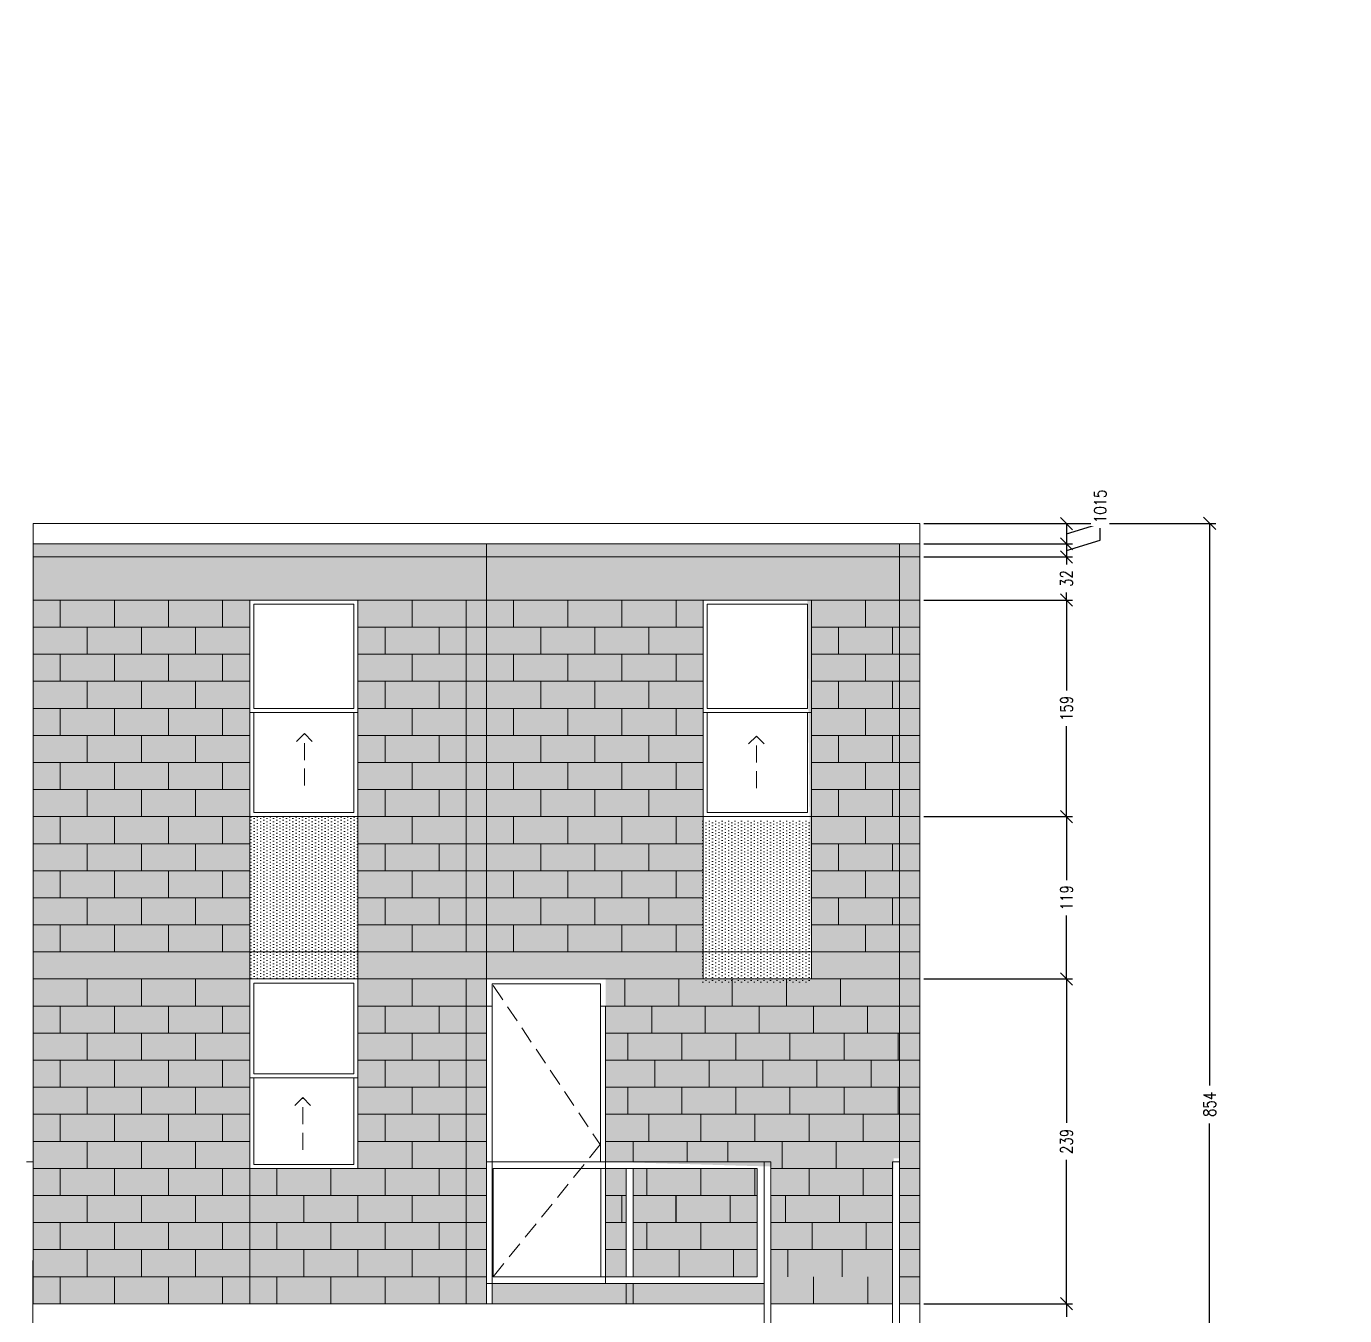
# Model space of a CAD drawing. Header units: inches. Extents: x 1.3 to 73.4, y 23.5 to 53.
# Drawn here: x 34.22 to 53.6, y 34.05 to 53.01 of the extents above; entities that cross this region are included whole.
import ezdxf

# ---------------------------------------------------------------- set-up
doc = ezdxf.new("R2010")
doc.units = ezdxf.units.IN
doc.header["$MEASUREMENT"] = 0
doc.linetypes.add('HIDDEN', pattern=[0.375, 0.25, -0.125])
doc.layers.get('DEFPOINTS').update_dxf_attribs({"color": 210})
for name, color, linetype, lineweight in [('A-ELEV-MBE1', 7, 'Continuous', 35), ('A-ELEV-OVHD', 3, 'HIDDEN', 18), ('A-ELEV-PATT', 8, 'Continuous', 18)]:
    doc.layers.add(name, color=color, linetype=linetype, lineweight=lineweight)
doc.styles.add('E-ROMANS', font='romans.shx', dxfattribs={"width": 0.8})
doc.dimstyles.new('Copy of E-0050_TICK_18', dxfattribs={"dimscale": 0.001, "dimtxt": 90, "dimasz": 90, "dimexe": 45, "dimexo": 30, "dimgap": 45, "dimtad": 0, "dimlfac": 50, "dimzin": 0, "dimdsep": 46, "dimtxsty": 'E-ROMANS', "dimblk": 'OBLIQUE', "dimblk1": 'OBLIQUE', "dimblk2": 'OBLIQUE', "dimcen": 45, "dimclrd": 256, "dimclre": 256, "dimclrt": 256, "dimadec": 0, "dimazin": 0, "dimtfac": 1, "dimtmove": 1, "dimatfit": 3, "dimldrblk": 'OPEN90', "dimfxl": 1, "dimtfill": 1, "dimtolj": 1, "dimtzin": 0, "dimarcsym": 0})

# ---------------------------------------------------------------- blocks, each defined once
blk = doc.blocks.new('_Oblique')
at = {"color": 0, "linetype": 'ByBlock', "lineweight": -2}
blk.add_line((-0.5, -0.5), (0.5, 0.5), dxfattribs=at)
blk = doc.blocks.new('*D90')
at = {"lineweight": -2, "transparency": 16777216}
for p, q in [((47.409, 45.699), (51.702, 45.699)), ((51.612, 45.699), (51.612, 37.434)), ((51.612, 28.613), (51.612, 36.877)), ((47.409, 28.613), (51.702, 28.613))]:
    blk.add_line(p, q, dxfattribs=at)
at = {"layer": 'DEFPOINTS', "color": 0, "transparency": 16777216}
for p in [(47.349, 45.699), (47.349, 28.613), (51.612, 28.613)]:
    blk.add_point(p, dxfattribs=at)
at = {"lineweight": -2, "transparency": 16777216, "xscale": 0.18, "yscale": 0.18, "zscale": 0.18}
for p, rotation in [((51.612, 45.699), 90), ((51.612, 28.613), 270)]:
    blk.add_blockref('_Oblique', p, dxfattribs=dict(at, rotation=rotation))
at = {"lineweight": 0, "transparency": 16777216, "insert": (51.612, 37.156), "char_height": 0.18, "attachment_point": 5, "rotation": 90, "style": 'E-ROMANS', "bg_fill": 3, "box_fill_scale": 1.25, "bg_fill_color": 256, "bg_fill_true_color": 13158600, "bg_fill_transparency": 0}
blk.add_mtext('\\A1;854', dxfattribs=at)
blk = doc.blocks.new('_Open90')
at = {"color": 0, "linetype": 'ByBlock', "lineweight": -2}
for p, q in [((0, 0), (-1, 0)), ((-0.5, 0.5), (0, 0)), ((0, 0), (-0.5, -0.5))]:
    blk.add_line(p, q, dxfattribs=at)
blk = doc.blocks.new('*D91')
at = {"lineweight": -2, "transparency": 16777216}
for p, q in [((50.003, 45.695), (50.003, 45.875)), ((47.409, 45.695), (49.598, 45.695)), ((49.508, 45.695), (49.508, 45.398)), ((49.508, 45.547), (50.003, 45.695)), ((47.409, 45.398), (49.598, 45.398))]:
    blk.add_line(p, q, dxfattribs=at)
at = {"layer": 'DEFPOINTS', "color": 0, "transparency": 16777216}
for p in [(47.349, 45.695), (47.349, 45.398), (49.508, 45.398)]:
    blk.add_point(p, dxfattribs=at)
at = {"lineweight": -2, "transparency": 16777216, "xscale": 0.18, "yscale": 0.18, "zscale": 0.18}
for p, rotation in [((49.508, 45.695), 90), ((49.508, 45.398), 270)]:
    blk.add_blockref('_Oblique', p, dxfattribs=dict(at, rotation=rotation))
at = {"lineweight": 0, "transparency": 16777216, "insert": (50.003, 46.071), "char_height": 0.18, "attachment_point": 5, "rotation": 90, "style": 'E-ROMANS', "bg_fill": 3, "box_fill_scale": 1.25, "bg_fill_color": 256, "bg_fill_true_color": 13158600, "bg_fill_transparency": 0}
blk.add_mtext('\\A1;15', dxfattribs=at)
blk = doc.blocks.new('*D92')
at = {"lineweight": -2, "transparency": 16777216}
for p, q in [((50.003, 45.45), (50.003, 45.63)), ((47.409, 45.398), (49.598, 45.398)), ((49.508, 45.302), (50.003, 45.45)), ((49.508, 45.398), (49.508, 45.205)), ((47.409, 45.205), (49.598, 45.205))]:
    blk.add_line(p, q, dxfattribs=at)
at = {"layer": 'DEFPOINTS', "color": 0, "transparency": 16777216}
for p in [(47.349, 45.398), (47.349, 45.205), (49.508, 45.205)]:
    blk.add_point(p, dxfattribs=at)
at = {"lineweight": -2, "transparency": 16777216, "xscale": 0.18, "yscale": 0.18, "zscale": 0.18}
for p, rotation in [((49.508, 45.398), 90), ((49.508, 45.205), 270)]:
    blk.add_blockref('_Oblique', p, dxfattribs=dict(at, rotation=rotation))
at = {"lineweight": 0, "transparency": 16777216, "insert": (50.003, 45.827), "char_height": 0.18, "attachment_point": 5, "rotation": 90, "style": 'E-ROMANS', "bg_fill": 3, "box_fill_scale": 1.25, "bg_fill_color": 256, "bg_fill_true_color": 13158600, "bg_fill_transparency": 0}
blk.add_mtext('\\A1;10', dxfattribs=at)
blk = doc.blocks.new('*D93')
at = {"lineweight": -2, "transparency": 16777216}
for p, q in [((47.409, 45.205), (49.598, 45.205)), ((49.508, 45.205), (49.508, 45.095)), ((47.409, 44.571), (49.598, 44.571)), ((49.508, 44.571), (49.508, 44.682))]:
    blk.add_line(p, q, dxfattribs=at)
at = {"layer": 'DEFPOINTS', "color": 0, "transparency": 16777216}
for p in [(47.349, 45.205), (47.349, 44.571), (49.508, 44.571)]:
    blk.add_point(p, dxfattribs=at)
at = {"lineweight": -2, "transparency": 16777216, "xscale": 0.18, "yscale": 0.18, "zscale": 0.18}
for p, rotation in [((49.508, 45.205), 90), ((49.508, 44.571), 270)]:
    blk.add_blockref('_Oblique', p, dxfattribs=dict(at, rotation=rotation))
at = {"lineweight": 0, "transparency": 16777216, "insert": (49.508, 44.888), "char_height": 0.18, "attachment_point": 5, "rotation": 90, "style": 'E-ROMANS', "bg_fill": 3, "box_fill_scale": 1.25, "bg_fill_color": 256, "bg_fill_true_color": 13158600, "bg_fill_transparency": 0}
blk.add_mtext('\\A1;32', dxfattribs=at)
blk = doc.blocks.new('*D94')
at = {"lineweight": -2, "transparency": 16777216}
for p, q in [((47.409, 44.571), (49.598, 44.571)), ((49.508, 44.571), (49.508, 43.241)), ((49.508, 41.387), (49.508, 42.718)), ((47.409, 41.387), (49.598, 41.387))]:
    blk.add_line(p, q, dxfattribs=at)
at = {"layer": 'DEFPOINTS', "color": 0, "transparency": 16777216}
for p in [(47.349, 44.571), (47.349, 41.387), (49.508, 41.387)]:
    blk.add_point(p, dxfattribs=at)
at = {"lineweight": -2, "transparency": 16777216, "xscale": 0.18, "yscale": 0.18, "zscale": 0.18}
for p, rotation in [((49.508, 44.571), 90), ((49.508, 41.387), 270)]:
    blk.add_blockref('_Oblique', p, dxfattribs=dict(at, rotation=rotation))
at = {"lineweight": 0, "transparency": 16777216, "insert": (49.508, 42.979), "char_height": 0.18, "attachment_point": 5, "rotation": 90, "style": 'E-ROMANS', "bg_fill": 3, "box_fill_scale": 1.25, "bg_fill_color": 256, "bg_fill_true_color": 13158600, "bg_fill_transparency": 0}
blk.add_mtext('\\A1;159', dxfattribs=at)
blk = doc.blocks.new('*D95')
at = {"lineweight": -2, "transparency": 16777216}
for p, q in [((47.409, 41.387), (49.598, 41.387)), ((49.508, 41.387), (49.508, 40.455)), ((49.508, 39), (49.508, 39.932)), ((47.409, 39), (49.598, 39))]:
    blk.add_line(p, q, dxfattribs=at)
at = {"layer": 'DEFPOINTS', "color": 0, "transparency": 16777216}
for p in [(47.349, 41.387), (47.349, 39), (49.508, 39)]:
    blk.add_point(p, dxfattribs=at)
at = {"lineweight": -2, "transparency": 16777216, "xscale": 0.18, "yscale": 0.18, "zscale": 0.18}
for p, rotation in [((49.508, 41.387), 90), ((49.508, 39), 270)]:
    blk.add_blockref('_Oblique', p, dxfattribs=dict(at, rotation=rotation))
at = {"lineweight": 0, "transparency": 16777216, "insert": (49.508, 40.194), "char_height": 0.18, "attachment_point": 5, "rotation": 90, "style": 'E-ROMANS', "bg_fill": 3, "box_fill_scale": 1.25, "bg_fill_color": 256, "bg_fill_true_color": 13158600, "bg_fill_transparency": 0}
blk.add_mtext('\\A1;119', dxfattribs=at)
blk = doc.blocks.new('*D96')
at = {"lineweight": -2, "transparency": 16777216}
for p, q in [((47.409, 39), (49.598, 39)), ((49.508, 39), (49.508, 36.884)), ((49.508, 34.225), (49.508, 36.34)), ((47.409, 34.225), (49.598, 34.225))]:
    blk.add_line(p, q, dxfattribs=at)
at = {"layer": 'DEFPOINTS', "color": 0, "transparency": 16777216}
for p in [(47.349, 39), (47.349, 34.225), (49.508, 34.225)]:
    blk.add_point(p, dxfattribs=at)
at = {"lineweight": -2, "transparency": 16777216, "xscale": 0.18, "yscale": 0.18, "zscale": 0.18}
for p, rotation in [((49.508, 39), 90), ((49.508, 34.225), 270)]:
    blk.add_blockref('_Oblique', p, dxfattribs=dict(at, rotation=rotation))
at = {"lineweight": 0, "transparency": 16777216, "insert": (49.508, 36.612), "char_height": 0.18, "attachment_point": 5, "rotation": 90, "style": 'E-ROMANS', "bg_fill": 3, "box_fill_scale": 1.25, "bg_fill_color": 256, "bg_fill_true_color": 13158600, "bg_fill_transparency": 0}
blk.add_mtext('\\A1;239', dxfattribs=at)
blk = doc.blocks.new('*D97')
at = {"lineweight": -2, "transparency": 16777216}
for p, q in [((47.409, 34.225), (49.598, 34.225)), ((49.508, 34.225), (49.508, 34.033)), ((49.508, 33.429), (49.508, 33.62)), ((47.409, 33.429), (49.598, 33.429))]:
    blk.add_line(p, q, dxfattribs=at)
at = {"layer": 'DEFPOINTS', "color": 0, "transparency": 16777216}
for p in [(47.349, 34.225), (47.349, 33.429), (49.508, 33.429)]:
    blk.add_point(p, dxfattribs=at)
at = {"lineweight": -2, "transparency": 16777216, "xscale": 0.18, "yscale": 0.18, "zscale": 0.18}
for p, rotation in [((49.508, 34.225), 90), ((49.508, 33.429), 270)]:
    blk.add_blockref('_Oblique', p, dxfattribs=dict(at, rotation=rotation))
at = {"lineweight": 0, "transparency": 16777216, "insert": (49.508, 33.827), "char_height": 0.18, "attachment_point": 5, "rotation": 90, "style": 'E-ROMANS', "bg_fill": 3, "box_fill_scale": 1.25, "bg_fill_color": 256, "bg_fill_true_color": 13158600, "bg_fill_transparency": 0}
blk.add_mtext('\\A1;40', dxfattribs=at)

msp = doc.modelspace()

# ---------------------------------------------------------------- hatches: boundary and pattern name
at = {"layer": 'A-ELEV-PATT', "lineweight": 0}
h = msp.add_hatch(dxfattribs=at)
h.set_pattern_fill('DOTS,_O', scale=0.049742, angle=90)
h.set_pattern_definition([(90, (136.97802, 608.5379), (-0.078965721, 0.03948286), [0, -0.078965721])])
h.paths.add_polyline_path([(47.05101, 44.57091), (47.05101, 45.3982), (40.98246, 45.3982), (40.98246, 44.57091)])
h.paths.add_polyline_path([(53.52403, 53.00609), (55.11578, 53.00609), (55.11578, 53.00609), (53.52403, 53.00609)])
h = msp.add_hatch(dxfattribs=at)
h.set_pattern_fill('DOTS,_O', scale=0.049742, angle=90)
h.set_pattern_definition([(90, (120.9545, 600.102714), (-0.078965721, 0.03948286), [0, -0.078965721])])
h.paths.add_polyline_path([(40.98246, 45.3982), (34.31701, 45.3982), (34.31701, 34.22454), (40.98246, 34.22454)])
h.paths.add_polyline_path([(37.50051, 44.57091), (39.09226, 44.57091), (39.09226, 36.21422), (37.50051, 36.21422)], flags=16)
h = msp.add_hatch(dxfattribs=at)
h.set_pattern_fill('DOTS,_O', scale=0.049742, angle=90)
h.set_pattern_definition([(90, (95.4865, 600.102714), (-0.078965721, 0.03948286), [0, -0.078965721])])
h.paths.add_polyline_path([(47.34946, 45.3982), (47.05101, 45.3982), (47.05101, 34.22454), (47.34946, 34.22454)])
h = msp.add_hatch(dxfattribs=at)
h.set_pattern_fill('DOTS,_O', scale=0.049742, angle=90)
h.set_pattern_definition([(90, (131.81996, 598.44572), (-0.078965721, 0.03948286), [0, -0.078965721])])
h.paths.add_polyline_path([(44.16596, 44.57091), (40.98246, 44.57091), (40.98246, 38.99979), (44.16596, 38.99979)])
h.paths.add_polyline_path([(48.36597, 42.91392), (49.95772, 42.91392), (49.95772, 42.91392), (48.36597, 42.91392)])
h = msp.add_hatch(dxfattribs=at)
h.set_pattern_fill('DOTS,_O', scale=0.049742, angle=90)
h.set_pattern_definition([(90, (136.56102, 598.59982), (-0.078965721, 0.03948286), [0, -0.078965721])])
h.paths.add_polyline_path([(47.34946, 44.57091), (45.69802, 44.57091), (45.78281, 36.41369), (47.34946, 36.61216)])
h.paths.add_polyline_path([(53.10703, 43.06802), (54.69878, 43.06802), (54.69878, 43.06802), (53.10703, 43.06802)])
h = msp.add_hatch(dxfattribs=at)
h.set_pattern_fill('DOTS,_O', scale=0.049742, angle=90)
h.set_pattern_definition([(90, (141.65019, 597.89453), (-0.078965721, 0.03948286), [0, -0.078965721])])
h.paths.add_polyline_path([(47.14553, 36.90323), (46.74613, 36.75614), (46.93522, 36.36274), (47.25413, 36.36274)])
h.paths.add_polyline_path([(58.1962, 42.36273), (59.78795, 42.36273), (59.78795, 42.36273), (58.1962, 42.36273)])
h = msp.add_hatch(dxfattribs=at)
h.set_pattern_fill('DOTS,_O', scale=0.049742, angle=90)
h.set_pattern_definition([(90, (136.689206, 597.03453), (-0.078965721, 0.03948286), [0, -0.078965721])])
h.paths.add_polyline_path([(43.03694, 36.21422), (42.73088, 36.21422), (42.73088, 34.62263), (43.03694, 34.62263)])
h.paths.add_polyline_path([(53.23521, 41.50272), (54.82696, 41.50272), (54.82696, 41.50272), (53.23521, 41.50272)])
h = msp.add_hatch(dxfattribs=at)
h.set_pattern_fill('DOTS,_O', scale=0.029845, angle=90)
h.set_pattern_definition([(90, (120.9545, 600.102714), (-0.0473794325, 0.0236897163), [0, -0.0473794325])])
h.paths.add_polyline_path([(37.50051, 38.99979), (39.09226, 38.99979), (39.09226, 41.38741), (37.50051, 41.38741)])
h = msp.add_hatch(dxfattribs=at)
h.set_pattern_fill('DOTS,_O', scale=0.029845, angle=90)
h.set_pattern_definition([(90, (127.5966, 600.043723), (-0.0473794325, 0.0236897163), [0, -0.0473794325])])
h.paths.add_polyline_path([(44.14261, 38.94079), (45.73436, 38.94079), (45.73436, 41.32842), (44.14261, 41.32842)])
h = msp.add_hatch(dxfattribs=at)
h.set_pattern_fill('DOTS,_O', scale=0.049742, angle=90)
h.set_pattern_definition([(90, (139.3579, 596.154416), (-0.078965721, 0.03948286), [0, -0.078965721])])
h.paths.add_polyline_path([(44.96184, 36.21422), (43.13643, 36.21438), (43.13643, 34.62263), (44.96184, 34.62263)])
h.paths.add_polyline_path([(55.90391, 40.62261), (57.49566, 40.62261), (57.49566, 40.62261), (55.90391, 40.62261)])
h = msp.add_hatch(dxfattribs=at)
h.set_pattern_fill('DOTS,_O', scale=0.049742, angle=90)
h.set_pattern_definition([(90, (141.38228, 595.756326), (-0.078965721, 0.03948286), [0, -0.078965721])])
h.paths.add_polyline_path([(46.96861, 36.84986), (45.1779, 36.84986), (45.16081, 34.22454), (46.95152, 34.22454)])
h.paths.add_polyline_path([(57.92829, 40.22452), (59.52004, 40.22452), (59.52004, 40.22452), (57.92829, 40.22452)])
h = msp.add_hatch(dxfattribs=at)
h.set_pattern_fill('DOTS,_O', scale=0.049742, angle=90)
h.set_pattern_definition([(90, (133.570885, 592.13841), (-0.078965721, 0.03948286), [0, -0.078965721])])
h.paths.add_polyline_path([(47.05101, 38.99979), (42.73088, 38.99979), (42.73088, 36.31379), (46.12146, 36.21422)])
h.paths.add_polyline_path([(50.11689, 36.60661), (51.70864, 36.60661), (51.70864, 36.60661), (50.11689, 36.60661)])

# ---------------------------------------------------------------- linework, layer by layer
at = {"layer": 'A-ELEV-MBE1', "color": 7, "lineweight": 0}
for p, q in [((34.31701, 45.69884), (47.34946, 45.69884)), ((34.31701, 45.69512), (34.31701, 34.22454)), ((47.34946, 45.3982), (47.34946, 45.69884)), ((47.34946, 45.59114), (47.34946, 28.65341)), ((34.31701, 45.3982), (47.34946, 45.3982)), ((40.98246, 45.3982), (40.98246, 34.22454)), ((47.05101, 45.3982), (47.05101, 34.22454)), ((47.34946, 45.20526), (34.31701, 45.20526)), ((37.50051, 44.57091), (34.31701, 44.57091)), ((34.71495, 44.57091), (34.71495, 44.17297)), ((35.51082, 44.57091), (35.51082, 44.17297)), ((36.3067, 44.57091), (36.3067, 44.17297)), ((37.10257, 44.57091), (37.10257, 44.17297)), ((37.50051, 43.67555), (37.50051, 44.57091)), ((37.50051, 44.57091), (37.50051, 38.99979)), ((37.50051, 44.57091), (39.09226, 44.57091)), ((39.09226, 44.17297), (39.09226, 44.57091)), ((39.09226, 44.57091), (39.09226, 38.99979)), ((39.09226, 44.57091), (40.98246, 44.57091)), ((39.88813, 44.17297), (39.88813, 44.57091)), ((40.68401, 39.39772), (40.68401, 44.57091)), ((44.16596, 44.57091), (40.98246, 44.57091)), ((41.3804, 44.57091), (41.3804, 44.17297)), ((42.17627, 44.57091), (42.17627, 44.17297)), ((42.97215, 44.57091), (42.97215, 44.17297)), ((43.76802, 44.57091), (43.76802, 44.17297)), ((44.16596, 43.67555), (44.16596, 44.57091)), ((44.16596, 44.57091), (44.16596, 38.99979)), ((44.16596, 44.57091), (45.75771, 44.57091)), ((45.75771, 44.17297), (45.75771, 44.57091)), ((45.75771, 44.57091), (45.75771, 38.99979)), ((45.75771, 44.57091), (47.34946, 44.57091)), ((46.55359, 44.17297), (46.55359, 44.57091)), ((47.05101, 44.57091), (47.34946, 44.57091)), ((37.5602, 44.51122), (39.03257, 44.51122)), ((37.5602, 44.51122), (37.5602, 42.97916)), ((39.03257, 44.51122), (39.03257, 42.97916)), ((44.22565, 44.51122), (45.69802, 44.51122)), ((44.22565, 44.51122), (44.22565, 42.97916)), ((45.69802, 44.51122), (45.69802, 42.97916)), ((34.31701, 44.17297), (37.50051, 44.17297)), ((35.11288, 44.17297), (35.11288, 43.77503)), ((35.90876, 44.17297), (35.90876, 43.77503)), ((36.70463, 44.17297), (36.70463, 43.77503)), ((39.09226, 44.17297), (40.98246, 44.17297)), ((39.49024, 43.77503), (39.49024, 44.17297)), ((40.28612, 43.77503), (40.28612, 44.17297)), ((40.98246, 44.17297), (44.16596, 44.17297)), ((41.77834, 44.17297), (41.77834, 43.77503)), ((42.57421, 44.17297), (42.57421, 43.77503)), ((43.37009, 44.17297), (43.37009, 43.77503)), ((45.75771, 44.17297), (47.34946, 44.17297)), ((46.15569, 43.77503), (46.15569, 44.17297)), ((46.95157, 43.77503), (46.95157, 44.17297)), ((47.05101, 44.17297), (47.34946, 44.17297)), ((34.31701, 43.77503), (37.50051, 43.77503)), ((34.71495, 43.77503), (34.71495, 43.3771)), ((35.51082, 43.77503), (35.51082, 43.3771)), ((36.3067, 43.77503), (36.3067, 43.3771)), ((37.10257, 43.77503), (37.10257, 43.3771)), ((39.09226, 43.77503), (40.68392, 43.77503)), ((39.88813, 43.3771), (39.88813, 43.77503)), ((40.68401, 43.77503), (40.98246, 43.77503)), ((40.98246, 43.77503), (44.16596, 43.77503)), ((41.3804, 43.77503), (41.3804, 43.3771)), ((42.17627, 43.77503), (42.17627, 43.3771)), ((42.97215, 43.77503), (42.97215, 43.3771)), ((43.76802, 43.77503), (43.76802, 43.3771)), ((45.75771, 43.77503), (47.34937, 43.77503)), ((46.55359, 43.3771), (46.55359, 43.77503)), ((47.05101, 43.77503), (47.34946, 43.77503)), ((34.31701, 43.3771), (37.50051, 43.3771)), ((35.11288, 43.3771), (35.11288, 42.97916)), ((35.90876, 43.3771), (35.90876, 42.97916)), ((36.70463, 43.3771), (36.70463, 42.97916)), ((39.09226, 43.3771), (40.68392, 43.3771)), ((39.49024, 42.97916), (39.49024, 43.3771)), ((40.28612, 42.97916), (40.28612, 43.3771)), ((40.68401, 43.3771), (40.98246, 43.3771)), ((40.98246, 43.3771), (44.16596, 43.3771)), ((41.77834, 43.3771), (41.77834, 42.97916)), ((42.57421, 43.3771), (42.57421, 42.97916)), ((43.37009, 43.3771), (43.37009, 42.97916)), ((45.75771, 43.3771), (47.34937, 43.3771)), ((46.15569, 42.97916), (46.15569, 43.3771)), ((46.95157, 42.97916), (46.95157, 43.3771)), ((47.05101, 43.3771), (47.34946, 43.3771)), ((34.31701, 42.97916), (37.50051, 42.97916)), ((34.71495, 42.97916), (34.71495, 42.58122)), ((35.51082, 42.97916), (35.51082, 42.58122)), ((36.3067, 42.97916), (36.3067, 42.58122)), ((37.10257, 42.97916), (37.10257, 42.58122)), ((37.5602, 42.91947), (37.5602, 41.4471)), ((39.03257, 42.91947), (39.03257, 41.4471)), ((39.09226, 42.97916), (40.68392, 42.97916)), ((39.88813, 42.58122), (39.88813, 42.97916)), ((40.68401, 42.97916), (40.98246, 42.97916)), ((40.98246, 42.97916), (44.16596, 42.97916)), ((41.3804, 42.97916), (41.3804, 42.58122)), ((42.17627, 42.97916), (42.17627, 42.58122)), ((42.97215, 42.97916), (42.97215, 42.58122)), ((43.76802, 42.97916), (43.76802, 42.58122)), ((44.22565, 42.91947), (44.22565, 41.4471)), ((45.69802, 42.91947), (45.69802, 41.4471)), ((45.75771, 42.97916), (47.34937, 42.97916)), ((46.55359, 42.58122), (46.55359, 42.97916)), ((47.05101, 42.97916), (47.34946, 42.97916)), ((34.31701, 42.58122), (37.50051, 42.58122)), ((35.11288, 42.58122), (35.11288, 42.18329)), ((35.90876, 42.58122), (35.90876, 42.18329)), ((36.70463, 42.58122), (36.70463, 42.18329)), ((39.09226, 42.58122), (40.68392, 42.58122)), ((39.49024, 42.18329), (39.49024, 42.58122)), ((40.28612, 42.18329), (40.28612, 42.58122)), ((40.68401, 42.58122), (40.98246, 42.58122)), ((40.98246, 42.58122), (44.16596, 42.58122)), ((41.77834, 42.58122), (41.77834, 42.18329)), ((42.57421, 42.58122), (42.57421, 42.18329)), ((43.37009, 42.58122), (43.37009, 42.18329)), ((45.75771, 42.58122), (47.34937, 42.58122)), ((46.15569, 42.18329), (46.15569, 42.58122)), ((46.95157, 42.18329), (46.95157, 42.58122)), ((47.05101, 42.58122), (47.34946, 42.58122)), ((34.31701, 42.18329), (37.50051, 42.18329)), ((34.71495, 42.18329), (34.71495, 41.78535)), ((35.51082, 42.18329), (35.51082, 41.78535)), ((36.3067, 42.18329), (36.3067, 41.78535)), ((37.10257, 42.18329), (37.10257, 41.78535)), ((39.09226, 42.18329), (40.68401, 42.18329)), ((39.88813, 41.78535), (39.88813, 42.18329)), ((40.68401, 42.18329), (40.98246, 42.18329)), ((40.98246, 42.18329), (44.16596, 42.18329)), ((41.3804, 42.18329), (41.3804, 41.78535)), ((42.17627, 42.18329), (42.17627, 41.78535)), ((42.97215, 42.18329), (42.97215, 41.78535)), ((43.76802, 42.18329), (43.76802, 41.78535)), ((45.75771, 42.18329), (47.34946, 42.18329)), ((46.55359, 41.78535), (46.55359, 42.18329)), ((47.05101, 42.18329), (47.34946, 42.18329)), ((34.31701, 41.78535), (37.50051, 41.78535)), ((35.11288, 41.78535), (35.11288, 41.38741)), ((35.90876, 41.78535), (35.90876, 41.38741)), ((36.70463, 41.78535), (36.70463, 41.38741)), ((39.09226, 41.78535), (40.68401, 41.78535)), ((39.49024, 41.38741), (39.49024, 41.78535)), ((40.28612, 41.38741), (40.28612, 41.78535)), ((40.68401, 41.78535), (40.98246, 41.78535)), ((40.98246, 41.78535), (44.16596, 41.78535)), ((41.77834, 41.78535), (41.77834, 41.38741)), ((42.57421, 41.78535), (42.57421, 41.38741)), ((43.37009, 41.78535), (43.37009, 41.38741)), ((45.75771, 41.78535), (47.34946, 41.78535)), ((46.15569, 41.38741), (46.15569, 41.78535)), ((46.95157, 41.38741), (46.95157, 41.78535)), ((47.05101, 41.78535), (47.34946, 41.78535)), ((34.31701, 41.38741), (37.50051, 41.38741)), ((34.71495, 41.38741), (34.71495, 40.98947)), ((35.51082, 41.38741), (35.51082, 40.98947)), ((36.3067, 41.38741), (36.3067, 40.98947)), ((37.10257, 41.38741), (37.10257, 40.98947)), ((37.50051, 41.38741), (39.09226, 41.38741)), ((37.5602, 41.4471), (39.03257, 41.4471)), ((39.09226, 41.38741), (40.68401, 41.38741)), ((39.88813, 40.98947), (39.88813, 41.38741)), ((40.68401, 41.38741), (40.98246, 41.38741)), ((40.98246, 41.38741), (44.16596, 41.38741)), ((41.3804, 41.38741), (41.3804, 40.98947)), ((42.17627, 41.38741), (42.17627, 40.98947)), ((42.97215, 41.38741), (42.97215, 40.98947)), ((43.76802, 41.38741), (43.76802, 40.98947)), ((44.16596, 41.38741), (45.75771, 41.38741)), ((44.22565, 41.4471), (45.69802, 41.4471)), ((45.75771, 41.38741), (47.34946, 41.38741)), ((46.55359, 40.98947), (46.55359, 41.38741)), ((47.05101, 41.38741), (47.34946, 41.38741)), ((34.31701, 40.98947), (37.50051, 40.98947)), ((35.11288, 40.98947), (35.11288, 40.59154)), ((35.90876, 40.98947), (35.90876, 40.59154)), ((36.70463, 40.98947), (36.70463, 40.59154)), ((39.09226, 40.98947), (40.68401, 40.98947)), ((39.49024, 40.59154), (39.49024, 40.98947)), ((40.28612, 40.59154), (40.28612, 40.98947)), ((40.68392, 40.98947), (40.98237, 40.98947)), ((40.98246, 40.98947), (44.16596, 40.98947)), ((41.77834, 40.98947), (41.77834, 40.59154)), ((42.57421, 40.98947), (42.57421, 40.59154)), ((43.37009, 40.98947), (43.37009, 40.59154)), ((45.75771, 40.98947), (47.34946, 40.98947)), ((46.15569, 40.59154), (46.15569, 40.98947)), ((46.95157, 40.59154), (46.95157, 40.98947)), ((47.05101, 40.98947), (47.34946, 40.98947)), ((34.31701, 40.59154), (37.50051, 40.59154)), ((34.71495, 40.59154), (34.71495, 40.1936)), ((35.51082, 40.59154), (35.51082, 40.1936)), ((36.3067, 40.59154), (36.3067, 40.1936)), ((37.10257, 40.59154), (37.10257, 40.1936)), ((39.09226, 40.59154), (40.68401, 40.59154)), ((39.88813, 40.1936), (39.88813, 40.59154)), ((40.68392, 40.59154), (40.98237, 40.59154)), ((40.98246, 40.59154), (44.16596, 40.59154)), ((41.3804, 40.59154), (41.3804, 40.1936)), ((42.17627, 40.59154), (42.17627, 40.1936)), ((42.97215, 40.59154), (42.97215, 40.1936)), ((43.76802, 40.59154), (43.76802, 40.1936)), ((45.75771, 40.59154), (47.34946, 40.59154)), ((46.55359, 40.1936), (46.55359, 40.59154)), ((47.05101, 40.59154), (47.34946, 40.59154)), ((34.31701, 40.1936), (37.50051, 40.1936)), ((35.11288, 40.1936), (35.11288, 39.79566)), ((35.90876, 40.1936), (35.90876, 39.79566)), ((36.70463, 40.1936), (36.70463, 39.79566)), ((39.09226, 40.1936), (40.68401, 40.1936)), ((39.49024, 39.79566), (39.49024, 40.1936)), ((40.28612, 39.79566), (40.28612, 40.1936)), ((40.68392, 40.1936), (40.98237, 40.1936)), ((40.98246, 40.1936), (44.16596, 40.1936)), ((41.77834, 40.1936), (41.77834, 39.79566)), ((42.57421, 40.1936), (42.57421, 39.79566)), ((43.37009, 40.1936), (43.37009, 39.79566)), ((45.75771, 40.1936), (47.34946, 40.1936)), ((46.15569, 39.79566), (46.15569, 40.1936)), ((46.95157, 39.79566), (46.95157, 40.1936)), ((47.05101, 40.1936), (47.34946, 40.1936)), ((34.31701, 39.79566), (37.50051, 39.79566)), ((34.71495, 39.79566), (34.71495, 39.39772)), ((35.51082, 39.79566), (35.51082, 39.39772)), ((36.3067, 39.79566), (36.3067, 39.39772)), ((37.10257, 39.79566), (37.10257, 39.39772)), ((39.09226, 39.79566), (40.68401, 39.79566)), ((39.88813, 39.39772), (39.88813, 39.79566)), ((40.68392, 39.79566), (40.98237, 39.79566)), ((40.98246, 39.79566), (44.16596, 39.79566)), ((41.3804, 39.79566), (41.3804, 39.39772)), ((42.17627, 39.79566), (42.17627, 39.39772)), ((42.97215, 39.79566), (42.97215, 39.39772)), ((43.76802, 39.79566), (43.76802, 39.39772)), ((45.75771, 39.79566), (47.34946, 39.79566)), ((46.55359, 39.39772), (46.55359, 39.79566)), ((47.05101, 39.79566), (47.34946, 39.79566)), ((47.05101, 39.39772), (34.31701, 39.39772)), ((47.05101, 39.39772), (47.34946, 39.39772)), ((47.05101, 38.99979), (34.31701, 38.99979)), ((35.11288, 38.99979), (35.11288, 38.60185)), ((35.90876, 38.99979), (35.90876, 38.60185)), ((36.70463, 38.99979), (36.70463, 38.60185)), ((37.50051, 38.99979), (37.50051, 36.21422)), ((39.09226, 38.99979), (37.50051, 38.99979)), ((39.09226, 38.99979), (39.09226, 36.21422)), ((39.88813, 38.99979), (39.88813, 38.60185)), ((40.68401, 38.99979), (40.68401, 38.60185)), ((40.68401, 38.99979), (40.68401, 38.60185)), ((43.01461, 39.00807), (43.01461, 38.61014)), ((43.81049, 39.00807), (43.81049, 38.61014)), ((44.5939, 38.99979), (44.5939, 38.60185)), ((45.38978, 38.99979), (45.38978, 38.60185)), ((46.18565, 38.99979), (46.18565, 38.60185)), ((47.05101, 38.99979), (47.34946, 38.99979)), ((37.5602, 38.94009), (39.03257, 38.94009)), ((37.5602, 38.94009), (37.5602, 37.607)), ((39.03257, 38.94009), (39.03257, 37.607)), ((40.98246, 38.90045), (40.98246, 34.52314)), ((34.31701, 38.60185), (37.50051, 38.60185)), ((34.71495, 38.60185), (34.71495, 38.20391)), ((35.51082, 38.60185), (35.51082, 38.20391)), ((36.3067, 38.60185), (36.3067, 38.20391)), ((37.10257, 38.60185), (37.10257, 38.20391)), ((39.09226, 38.60185), (40.68401, 38.60185)), ((39.49024, 38.60185), (39.49024, 38.20391)), ((40.28612, 38.60185), (40.28612, 38.20391)), ((40.68401, 38.60185), (41.0639, 38.60185)), ((40.68401, 38.60185), (40.68401, 34.22454)), ((42.65565, 38.60185), (47.05101, 38.60185)), ((42.73088, 38.60185), (42.73088, 34.52314)), ((43.41078, 38.60185), (43.41078, 38.20391)), ((44.19597, 38.60185), (44.19597, 38.20391)), ((44.99184, 38.60185), (44.99184, 38.20391)), ((45.78772, 38.60185), (45.78772, 38.20391)), ((46.58359, 38.60185), (46.58359, 38.20391)), ((47.05101, 38.60185), (47.34946, 38.60185)), ((34.31701, 38.20391), (37.50051, 38.20391)), ((35.11288, 38.20391), (35.11288, 37.80597)), ((35.90876, 38.20391), (35.90876, 37.80597)), ((36.70463, 38.20391), (36.70463, 37.80597)), ((39.09226, 38.20391), (40.68401, 38.20391)), ((39.88813, 38.20391), (39.88813, 37.80597)), ((40.68401, 38.20391), (40.98246, 38.20391)), ((42.73088, 38.20391), (47.05101, 38.20391)), ((43.05867, 38.20519), (43.05867, 37.80725)), ((43.85454, 38.20519), (43.85454, 37.80725)), ((44.64532, 38.20391), (44.64532, 37.80597)), ((45.4412, 38.20391), (45.4412, 37.80597)), ((46.23707, 38.20391), (46.23707, 37.80597)), ((47.03295, 38.20391), (47.03295, 37.80597)), ((47.05101, 38.20391), (47.34946, 38.20391)), ((34.31701, 37.80597), (37.50051, 37.80597)), ((34.71495, 37.80597), (34.71495, 37.40804)), ((35.51082, 37.80597), (35.51082, 37.40804)), ((36.3067, 37.80597), (36.3067, 37.40804)), ((37.10257, 37.80597), (37.10257, 37.40804)), ((39.09226, 37.80597), (40.68401, 37.80597)), ((39.49024, 37.80597), (39.49024, 37.40804)), ((40.28612, 37.80597), (40.28612, 37.40804)), ((40.68401, 37.80597), (40.98246, 37.80597)), ((42.73088, 37.80597), (47.05101, 37.80597)), ((43.4566, 37.80725), (43.4566, 37.40932)), ((44.25248, 37.80725), (44.25248, 37.40932)), ((45.04326, 37.80597), (45.04326, 37.40804)), ((45.83913, 37.80597), (45.83913, 37.40804)), ((46.63501, 37.80597), (46.63501, 37.40804)), ((47.05101, 37.80597), (47.34946, 37.80597)), ((34.31701, 37.40804), (37.50051, 37.40804)), ((35.11288, 37.40804), (35.11288, 37.0101)), ((35.90876, 37.40804), (35.90876, 37.0101)), ((36.70463, 37.40804), (36.70463, 37.0101)), ((37.5602, 37.54731), (37.5602, 36.27391)), ((39.03257, 37.54731), (39.03257, 36.27391)), ((39.09226, 37.40804), (40.68401, 37.40804)), ((39.88813, 37.40804), (39.88813, 37.0101)), ((40.68401, 37.40804), (40.98246, 37.40804)), ((42.73088, 37.40804), (47.05101, 37.40804)), ((43.05867, 37.40932), (43.05867, 37.01138)), ((43.85454, 37.40932), (43.85454, 37.01138)), ((44.64532, 37.40804), (44.64532, 37.0101)), ((45.4412, 37.40804), (45.4412, 37.0101)), ((46.23707, 37.40804), (46.23707, 37.0101)), ((47.03295, 37.40804), (47.03295, 37.0101)), ((47.05101, 37.40804), (47.34946, 37.40804)), ((34.31701, 37.0101), (37.50051, 37.0101)), ((34.71495, 37.0101), (34.71495, 36.61216)), ((35.51082, 37.0101), (35.51082, 36.61216)), ((36.3067, 37.0101), (36.3067, 36.61216)), ((37.10257, 37.0101), (37.10257, 36.61216)), ((39.09226, 37.0101), (40.68401, 37.0101)), ((39.49024, 37.0101), (39.49024, 36.61216)), ((40.28612, 37.0101), (40.28612, 36.61216)), ((40.68401, 37.0101), (40.98246, 37.0101)), ((42.73088, 37.0101), (47.05101, 37.0101)), ((43.37009, 37.0101), (43.37009, 36.61216)), ((44.13177, 37.0101), (44.13177, 36.61216)), ((44.92765, 37.0101), (44.92765, 36.61216)), ((45.72352, 37.0101), (45.72352, 36.61216)), ((46.5194, 37.0101), (46.5194, 36.61216)), ((47.05101, 37.0101), (47.34946, 37.0101)), ((34.31701, 36.61216), (37.50051, 36.61216)), ((35.11288, 36.61216), (35.11288, 36.21422)), ((35.90876, 36.61216), (35.90876, 36.21422)), ((36.70463, 36.61216), (36.70463, 36.21422)), ((39.09226, 36.61216), (40.68401, 36.61216)), ((39.88813, 36.61216), (39.88813, 36.21422)), ((40.68401, 36.61216), (40.98246, 36.61216)), ((42.73088, 36.61216), (47.05101, 36.61216)), ((43.13643, 36.61231), (43.13643, 36.31378)), ((43.9323, 36.61231), (43.9323, 36.31375)), ((44.52971, 36.61216), (44.52971, 36.31373)), ((45.32559, 36.61216), (45.32559, 36.21422)), ((46.12146, 36.61216), (46.12146, 36.21422)), ((47.05101, 36.61216), (47.34946, 36.61216)), ((34.21752, 36.31371), (34.31701, 36.31371)), ((37.5602, 36.27391), (39.03257, 36.27391)), ((40.98246, 36.31386), (45.06132, 36.31371)), ((45.06132, 36.31371), (45.16081, 36.31371)), ((46.95152, 36.31371), (47.05101, 36.31371)), ((34.31701, 36.21422), (37.50051, 36.21422)), ((34.71495, 36.21422), (34.71495, 35.81629)), ((35.51082, 36.21422), (35.51082, 35.81629)), ((36.3067, 36.21422), (36.3067, 35.81629)), ((37.10257, 36.21422), (37.10257, 35.81629)), ((37.50051, 36.21422), (39.09226, 36.21422)), ((37.50051, 36.21422), (37.50051, 34.22454)), ((37.89849, 36.21422), (37.89849, 35.81629)), ((38.69437, 36.21422), (38.69437, 35.81629)), ((39.09226, 36.21422), (40.68401, 36.21422)), ((39.49024, 36.21422), (39.49024, 35.81629)), ((40.28612, 36.21422), (40.28612, 35.81629)), ((40.68401, 36.21422), (40.98246, 36.21422)), ((41.08195, 36.21422), (44.96184, 36.21422)), ((43.33607, 36.21422), (43.33607, 35.81629)), ((44.13177, 36.21422), (44.13177, 35.81629)), ((44.13195, 36.21422), (44.13195, 35.81629)), ((44.92765, 36.21422), (44.92765, 35.81629)), ((45.16081, 36.21422), (46.95152, 36.21422)), ((45.16081, 36.13801), (45.16081, 36.151)), ((45.72352, 36.21422), (45.72352, 35.81629)), ((46.5194, 36.21422), (46.5194, 35.81629)), ((47.05101, 36.21422), (47.34946, 36.21422)), ((34.31701, 35.81629), (37.50051, 35.81629)), ((35.11288, 35.81629), (35.11288, 35.41835)), ((35.90876, 35.81629), (35.90876, 35.41835)), ((36.70463, 35.81629), (36.70463, 35.41835)), ((37.50051, 35.81629), (40.68392, 35.81629)), ((38.29638, 35.81629), (38.29638, 35.41835)), ((39.09226, 35.81629), (39.09226, 35.41835)), ((39.88813, 35.81629), (39.88813, 35.41835)), ((40.68392, 35.81629), (40.98246, 35.81629)), ((42.73088, 35.81629), (43.03694, 35.81629)), ((42.97239, 35.81629), (42.97239, 35.41835)), ((43.13239, 35.81629), (44.96184, 35.81629)), ((43.76675, 35.81629), (43.76675, 35.41835)), ((43.76826, 35.81629), (43.76826, 35.41835)), ((44.56263, 35.81629), (44.56263, 35.41835)), ((45.16081, 35.81629), (46.95152, 35.81629)), ((45.37462, 35.81629), (45.37462, 35.41835)), ((46.1705, 35.81629), (46.1705, 35.41835)), ((47.05101, 35.81629), (47.34946, 35.81629)), ((34.31701, 35.41835), (37.50051, 35.41835)), ((34.71495, 35.41835), (34.71495, 35.02041)), ((35.51082, 35.41835), (35.51082, 35.02041)), ((36.3067, 35.41835), (36.3067, 35.02041)), ((37.10257, 35.41835), (37.10257, 35.02041)), ((37.50051, 35.41835), (40.68392, 35.41835)), ((37.89849, 35.41835), (37.89849, 35.02041)), ((38.69437, 35.41835), (38.69437, 35.02041)), ((39.49024, 35.41835), (39.49024, 35.02041)), ((40.28612, 35.41835), (40.28612, 35.02041)), ((40.68392, 35.41835), (40.98246, 35.41835)), ((42.73088, 35.41835), (43.03694, 35.41835)), ((43.13239, 35.41835), (44.96184, 35.41835)), ((43.33607, 35.41835), (43.33607, 35.02041)), ((44.13195, 35.41835), (44.13195, 35.02041)), ((45.16081, 35.41835), (46.95152, 35.41835)), ((45.76702, 35.41835), (45.76702, 35.02041)), ((46.56289, 35.41835), (46.56289, 35.02041)), ((47.05101, 35.41835), (47.34946, 35.41835)), ((34.31701, 35.02041), (37.50051, 35.02041)), ((35.11288, 35.02041), (35.11288, 34.62247)), ((35.90876, 35.02041), (35.90876, 34.62247)), ((36.70463, 35.02041), (36.70463, 34.62247)), ((37.50051, 35.02041), (40.68392, 35.02041)), ((38.29638, 35.02041), (38.29638, 34.62247)), ((39.09226, 35.02041), (39.09226, 34.62247)), ((39.88813, 35.02041), (39.88813, 34.62247)), ((40.68392, 35.02041), (40.98246, 35.02041)), ((42.73088, 35.02041), (43.03694, 35.02041)), ((43.13239, 35.02041), (44.96184, 35.02041)), ((43.8146, 35.02056), (43.8146, 34.62263)), ((44.61048, 35.02056), (44.61048, 34.62263)), ((45.16081, 35.02041), (46.95152, 35.02041)), ((45.4129, 35.02041), (45.4129, 34.62247)), ((46.20878, 35.02041), (46.20878, 34.62247)), ((47.05101, 35.02041), (47.34946, 35.02041)), ((34.31701, 34.62247), (37.50051, 34.62247)), ((34.71495, 34.62247), (34.71495, 34.22454)), ((35.51082, 34.62247), (35.51082, 34.22454)), ((36.3067, 34.62247), (36.3067, 34.22454)), ((37.10257, 34.62247), (37.10257, 34.22454)), ((37.50051, 34.62247), (40.98246, 34.62247)), ((37.89849, 34.62247), (37.89849, 34.22454)), ((38.69437, 34.62247), (38.69437, 34.22454)), ((39.49024, 34.62247), (39.49024, 34.22454)), ((40.28612, 34.62247), (40.28612, 34.22454)), ((40.98246, 34.52314), (45.06132, 34.52314)), ((45.06132, 34.52314), (40.98246, 34.52314)), ((45.78894, 34.62247), (45.78894, 34.22454)), ((46.58482, 34.62247), (46.58482, 34.22454)), ((47.05101, 34.62247), (47.34946, 34.62247)), ((34.31701, 34.22454), (45.06132, 34.22454)), ((45.16081, 34.22454), (46.95152, 34.22454)), ((47.05101, 34.22454), (47.34946, 34.22454))]:
    msp.add_line(p, q, dxfattribs=at)
for points in [[(39.09226, 42.91947), (37.50051, 42.91947)], [(39.03257, 42.97916), (37.5602, 42.97916)], [(45.75771, 42.91947), (44.16596, 42.91947)], [(45.69802, 42.97916), (44.22565, 42.97916)], [(41.0639, 34.22454), (41.0639, 38.92865), (42.65565, 38.92865), (42.65565, 36.3138)], [(39.03257, 37.607), (37.5602, 37.607)], [(39.09226, 37.54731), (37.50051, 37.54731)], [(34.30159, 27.62805), (34.30159, 27.62805), (34.31701, 36.31371)], [(45.06132, 28.65341), (45.06132, 36.31371)], [(45.16081, 28.95186), (45.16081, 36.31371)], [(46.95152, 28.95186), (46.95152, 36.31371)], [(47.05101, 28.65341), (47.05101, 36.31371)], [(42.66243, 36.21422), (42.66243, 34.62247)], [(43.03694, 36.21438), (43.03694, 34.62263)], [(43.13643, 36.21438), (43.13643, 34.62263)], [(43.03694, 34.52314), (43.03694, 34.22454)], [(43.13643, 34.52314), (43.13643, 34.22454)]]:
    msp.add_lwpolyline(points, dxfattribs=at)
msp.add_lwpolyline([(41.08195, 36.21438), (44.96184, 36.21438), (44.96184, 34.62263), (41.08195, 34.62263)], close=True, dxfattribs=at)
at = {"layer": 'A-ELEV-OVHD', "color": 7, "lineweight": 0}
for points in [[(38.18876, 42.49341), (38.30474, 42.60938)], [(38.30474, 41.84278), (38.30474, 42.60938)], [(38.42071, 42.49341), (38.30474, 42.60938)], [(44.83241, 42.4563), (44.94839, 42.57228)], [(44.94839, 41.80568), (44.94839, 42.57228)], [(45.06436, 42.4563), (44.94839, 42.57228)], [(41.08195, 38.90196), (42.65192, 36.56554), (41.08195, 34.62263)], [(38.16345, 37.13946), (38.27943, 37.25544)], [(38.27943, 36.48884), (38.27943, 37.25544)], [(38.3954, 37.13946), (38.27943, 37.25544)]]:
    msp.add_lwpolyline(points, dxfattribs=at)

# ---------------------------------------------------------------- next in the draw order: dimensions: what is measured, and where the dimension line sits
at = {"color": 7, "lineweight": 0}
dim = msp.add_linear_dim(base=(51.6118, 28.61251), p1=(47.34946, 45.69884), p2=(47.34946, 28.61251), angle=90, dimstyle='Copy of E-0050_TICK_18', override={"dimscale": 0.002, "dimdec": 0}, dxfattribs=at)
dim.commit()
dim.dimension.update_dxf_attribs({"geometry": '*D90', "text_midpoint": (51.6118, 37.15567)})

# ---------------------------------------------------------------- next in the draw order: dimensions: what is measured, and where the dimension line sits
dim = msp.add_linear_dim(base=(49.50795, 45.3982), p1=(47.34946, 45.69512), p2=(47.34946, 45.3982), angle=90, dimstyle='Copy of E-0050_TICK_18', override={"dimscale": 0.002, "dimdec": 0}, dxfattribs=at)
dim.commit()
dim.dimension.update_dxf_attribs({"geometry": '*D91', "text_midpoint": (50.00295, 45.96516)})

# ---------------------------------------------------------------- next in the draw order: dimensions: what is measured, and where the dimension line sits
dim = msp.add_linear_dim(base=(49.50795, 45.20526), p1=(47.34946, 45.3982), p2=(47.34946, 45.20526), angle=90, dimstyle='Copy of E-0050_TICK_18', override={"dimscale": 0.002, "dimdec": 0}, dxfattribs=at)
dim.commit()
dim.dimension.update_dxf_attribs({"geometry": '*D92', "text_midpoint": (50.00295, 45.72023)})

# ---------------------------------------------------------------- next in the draw order: dimensions: what is measured, and where the dimension line sits
dim = msp.add_linear_dim(base=(49.50795, 44.57091), p1=(47.34946, 45.20526), p2=(47.34946, 44.57091), angle=90, dimstyle='Copy of E-0050_TICK_18', override={"dimscale": 0.002, "dimdec": 0}, dxfattribs=at)
dim.commit()
dim.dimension.update_dxf_attribs({"geometry": '*D93', "text_midpoint": (49.50795, 44.88809)})

# ---------------------------------------------------------------- next in the draw order: dimensions: what is measured, and where the dimension line sits
dim = msp.add_linear_dim(base=(49.50795, 41.38741), p1=(47.34946, 44.57091), p2=(47.34946, 41.38741), angle=90, dimstyle='Copy of E-0050_TICK_18', override={"dimscale": 0.002, "dimdec": 0}, dxfattribs=at)
dim.commit()
dim.dimension.update_dxf_attribs({"geometry": '*D94', "text_midpoint": (49.50795, 42.97916)})

# ---------------------------------------------------------------- next in the draw order: dimensions: what is measured, and where the dimension line sits
dim = msp.add_linear_dim(base=(49.50795, 38.99979), p1=(47.34946, 41.38741), p2=(47.34946, 38.99979), angle=90, dimstyle='Copy of E-0050_TICK_18', override={"dimscale": 0.002, "dimdec": 0}, dxfattribs=at)
dim.commit()
dim.dimension.update_dxf_attribs({"geometry": '*D95', "text_midpoint": (49.50795, 40.1936)})

# ---------------------------------------------------------------- next in the draw order: dimensions: what is measured, and where the dimension line sits
dim = msp.add_linear_dim(base=(49.50795, 34.22454), p1=(47.34946, 38.99979), p2=(47.34946, 34.22454), angle=90, dimstyle='Copy of E-0050_TICK_18', override={"dimscale": 0.002, "dimdec": 0}, dxfattribs=at)
dim.commit()
dim.dimension.update_dxf_attribs({"geometry": '*D96', "text_midpoint": (49.50795, 36.61216)})

# ---------------------------------------------------------------- next in the draw order: dimensions: what is measured, and where the dimension line sits
dim = msp.add_linear_dim(base=(49.50795, 33.42866), p1=(47.34946, 34.22454), p2=(47.34946, 33.42866), angle=90, dimstyle='Copy of E-0050_TICK_18', override={"dimscale": 0.002, "dimdec": 0}, dxfattribs=at)
dim.commit()
dim.dimension.update_dxf_attribs({"geometry": '*D97', "text_midpoint": (49.50795, 33.8266)})

# ---------------------------------------------------------------- next in the draw order: hatches: boundary and pattern name
at = {"layer": 'A-ELEV-PATT', "lineweight": 0}
h = msp.add_hatch(dxfattribs=at)
h.set_pattern_fill('DOTS,_O', scale=0.049742, angle=90)
h.set_pattern_definition([(90, (136.26754, 595.88051), (-0.078965721, 0.03948286), [0, -0.078965721])])
h.paths.add_polyline_path([(45.06132, 34.52314), (41.0639, 34.52314), (41.0639, 34.22454), (45.06132, 34.22454)])
h.paths.add_polyline_path([(52.81355, 40.3487), (54.4053, 40.3487), (54.4053, 40.3487), (52.81355, 40.3487)])

doc.saveas('drawing.dxf')
